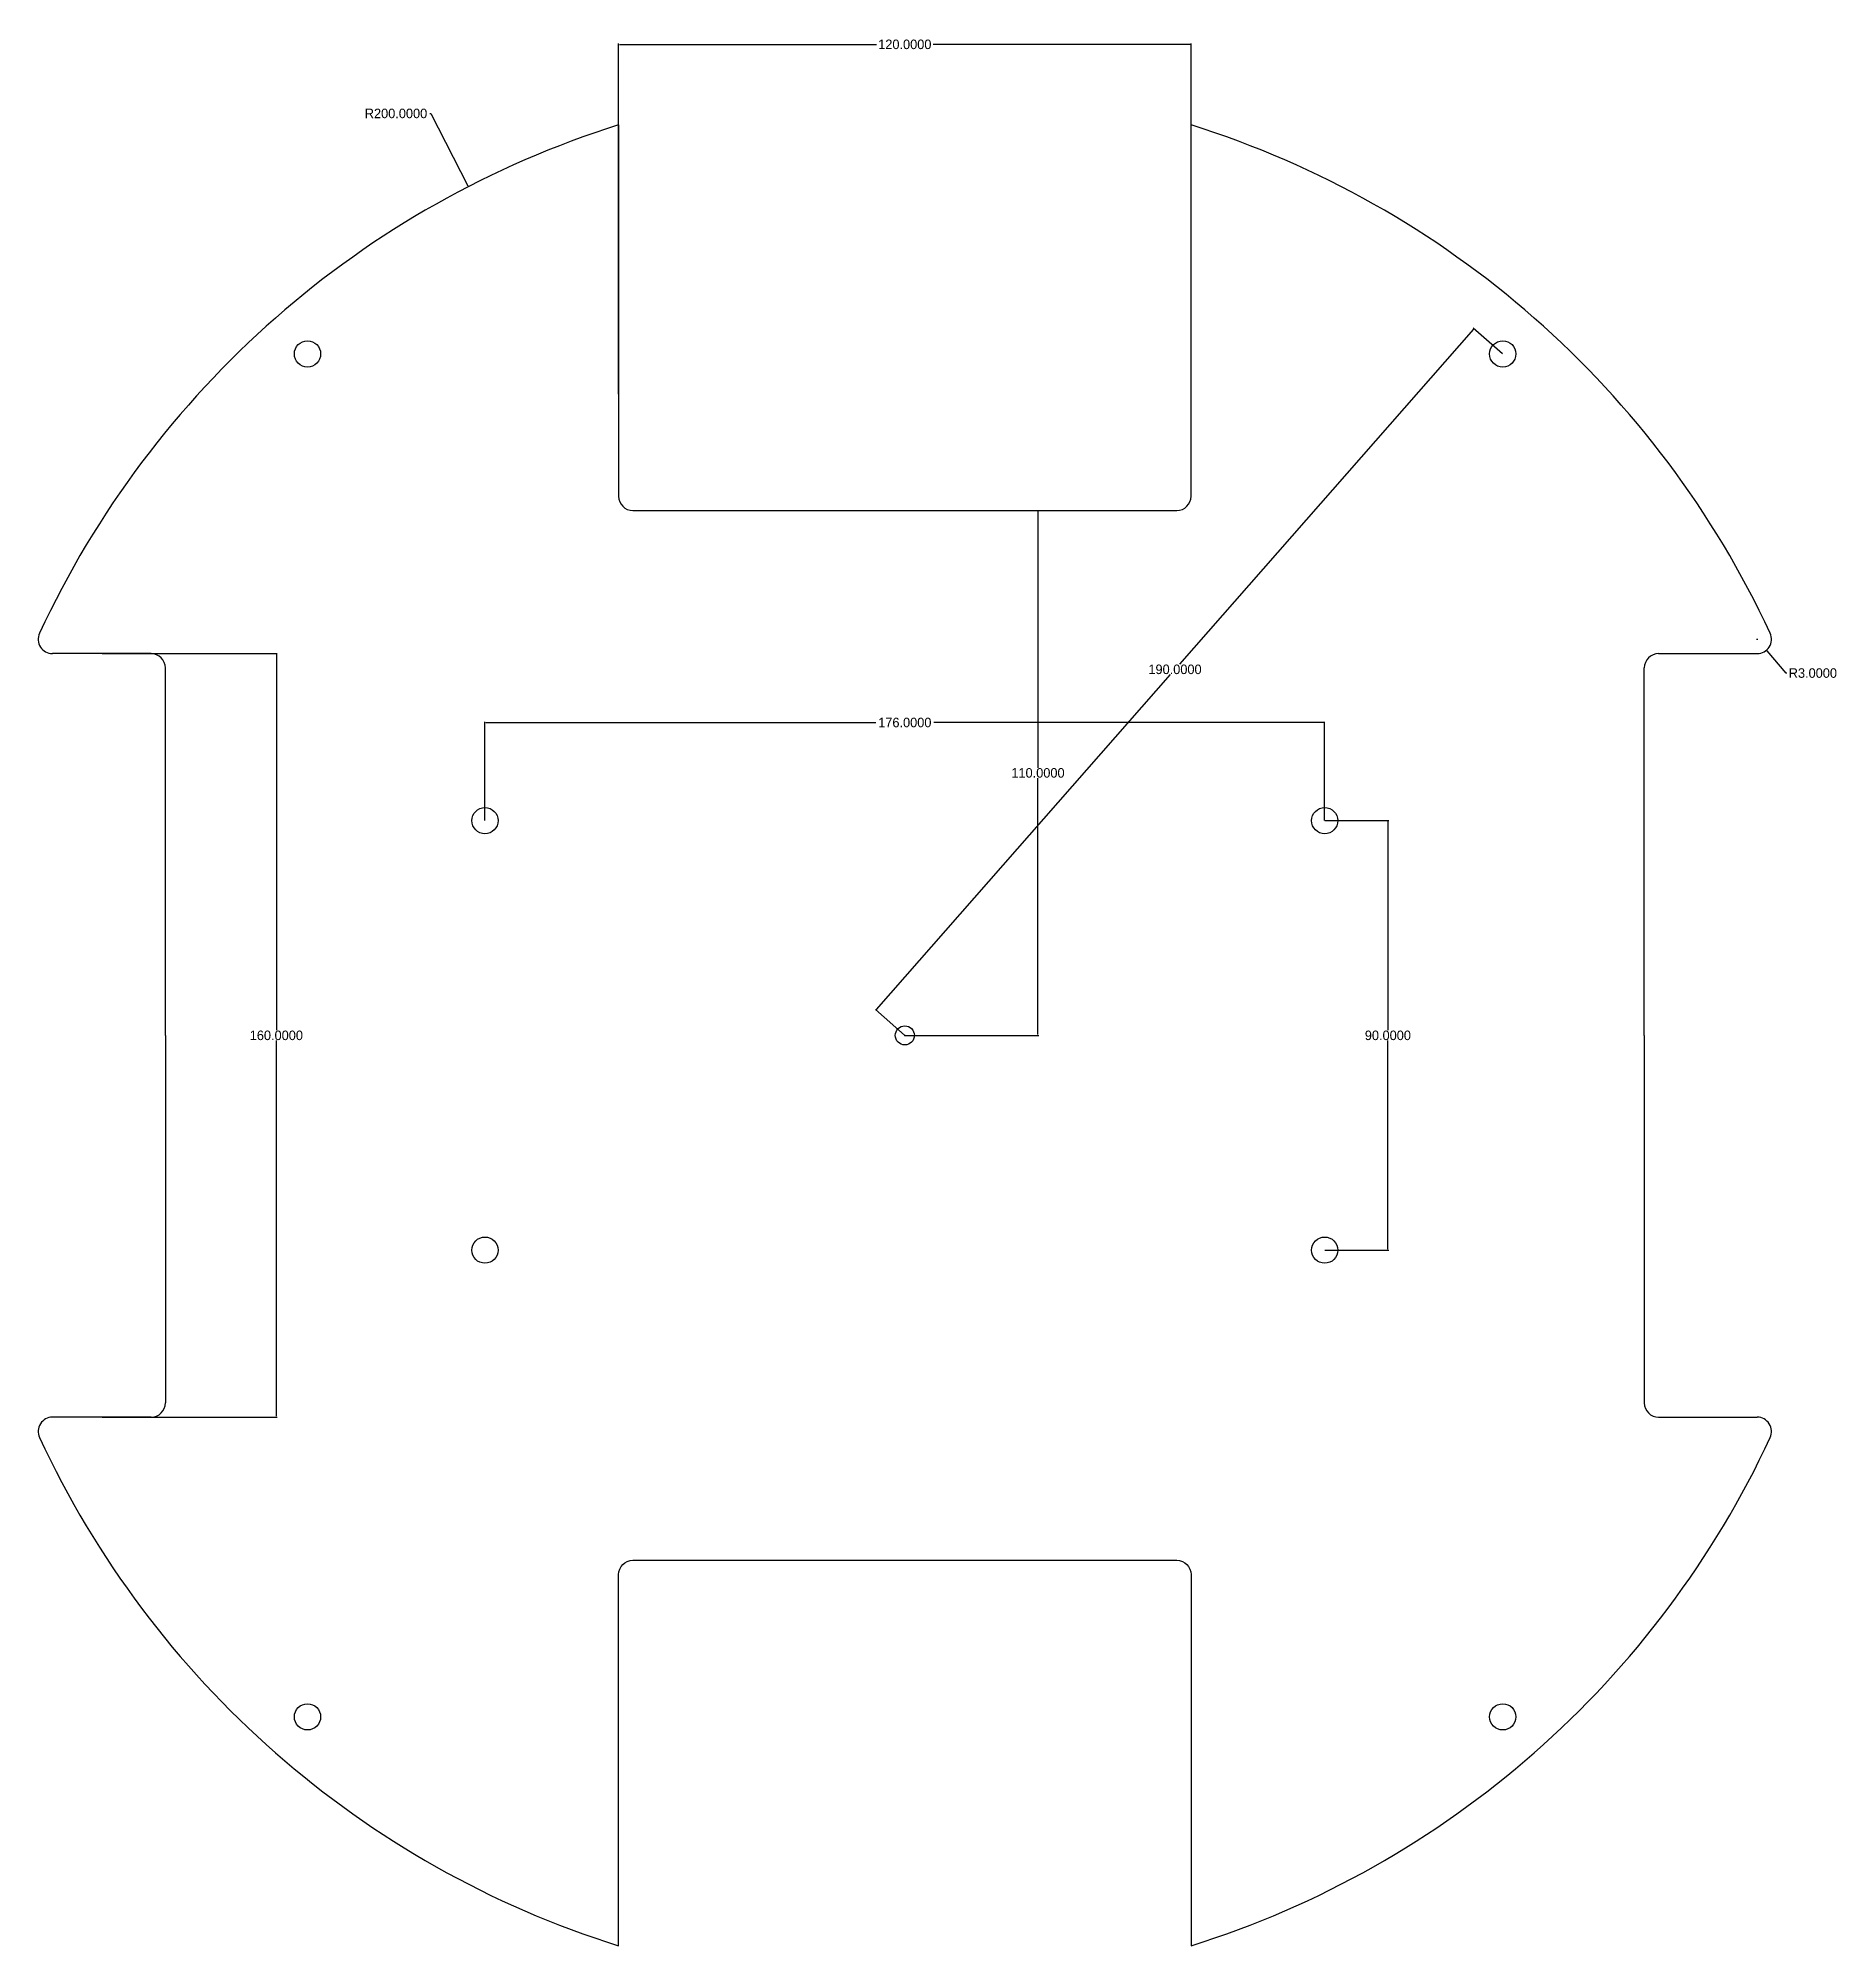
# Model space of a CAD drawing. Header units: inches. Extents: x 1113 to 1490, y -74 to 325.
import ezdxf

# ---------------------------------------------------------------- set-up
doc = ezdxf.new("R2010")
doc.units = ezdxf.units.IN
doc.header["$MEASUREMENT"] = 0
doc.dimstyles.get("Standard").update_dxf_attribs({"dimtxt": 2, "dimasz": 0.18, "dimexe": 0.18, "dimexo": 0.0625, "dimgap": 0.09, "dimtad": 0, "dimtih": 1, "dimtoh": 1, "dimdec": 4, "dimzin": 0, "dimdsep": 46, "dimtxsty": 'Standard', "dimcen": 0.09, "dimadec": 0, "dimazin": 0, "dimtfac": 1, "dimtdec": 4, "dimtofl": 0, "dimtmove": 0, "dimatfit": 3, "dimfxl": 1, "dimtolj": 1, "dimtzin": 0, "dimarcsym": 0})

# ---------------------------------------------------------------- blocks, each defined once
blk = doc.blocks.new('*D5')
at = {"color": 0, "lineweight": -2}
for p, q in [((1194.84, 309.64), (1195.02, 309.64)), ((1195.02, 309.64), (1202.83, 294.46)), ((1294.31, 116.45), (1294.49, 116.45)), ((1294.4, 116.36), (1294.4, 116.54))]:
    blk.add_line(p, q, dxfattribs=at)
at = {"color": 0}
blk.add_solid([(1202.86, 294.47), (1202.81, 294.45), (1202.92, 294.3)], dxfattribs=at)
at = {"layer": 'Defpoints', "color": 0}
for p in [(1202.92, 294.3), (1294.4, 116.45)]:
    blk.add_point(p, dxfattribs=at)
at = {"color": 0, "insert": (1187.75, 309.64), "char_height": 2, "attachment_point": 5}
blk.add_mtext('\\A1;R200.0000', dxfattribs=at)
blk = doc.blocks.new('*D6')
at = {"color": 0, "lineweight": -2}
for p, q in [((1234.4, 250.82), (1234.4, 324.3)), ((1234.58, 324.12), (1288.48, 324.12)), ((1354.22, 324.12), (1300.33, 324.12)), ((1354.4, 250.82), (1354.4, 324.3))]:
    blk.add_line(p, q, dxfattribs=at)
at = {"color": 0}
for points in [[(1234.58, 324.15), (1234.58, 324.09), (1234.4, 324.12)], [(1354.22, 324.15), (1354.22, 324.09), (1354.4, 324.12)]]:
    blk.add_solid(points, dxfattribs=at)
at = {"layer": 'Defpoints', "color": 0}
for p in [(1354.4, 324.12), (1234.4, 250.76), (1354.4, 250.76)]:
    blk.add_point(p, dxfattribs=at)
at = {"color": 0, "insert": (1294.4, 324.12), "char_height": 2, "attachment_point": 5}
blk.add_mtext('\\A1;120.0000', dxfattribs=at)
blk = doc.blocks.new('*D8')
at = {"color": 0, "lineweight": -2}
for p, q in [((1294.47, 226.45), (1322.49, 226.45)), ((1322.31, 226.27), (1322.31, 172.54)), ((1322.31, 116.63), (1322.31, 170.36)), ((1294.56, 116.45), (1322.49, 116.45))]:
    blk.add_line(p, q, dxfattribs=at)
at = {"color": 0}
for points in [[(1322.28, 226.27), (1322.34, 226.27), (1322.31, 226.45)], [(1322.28, 116.63), (1322.34, 116.63), (1322.31, 116.45)]]:
    blk.add_solid(points, dxfattribs=at)
at = {"layer": 'Defpoints', "color": 0}
for p in [(1294.4, 226.45), (1294.49, 116.45), (1322.31, 116.45)]:
    blk.add_point(p, dxfattribs=at)
at = {"color": 0, "insert": (1322.31, 171.45), "char_height": 2, "attachment_point": 5}
blk.add_mtext('\\A1;110.0000', dxfattribs=at)
blk = doc.blocks.new('*D9')
at = {"color": 0, "lineweight": -2}
for p, q in [((1206.4, 161.51), (1206.4, 182.19)), ((1206.58, 182.01), (1288.31, 182.01)), ((1382.22, 182.01), (1300.49, 182.01)), ((1382.4, 161.51), (1382.4, 182.19))]:
    blk.add_line(p, q, dxfattribs=at)
at = {"color": 0}
for points in [[(1206.58, 182.04), (1206.58, 181.98), (1206.4, 182.01)], [(1382.22, 182.04), (1382.22, 181.98), (1382.4, 182.01)]]:
    blk.add_solid(points, dxfattribs=at)
at = {"layer": 'Defpoints', "color": 0}
for p in [(1382.4, 182.01), (1206.4, 161.45), (1382.4, 161.45)]:
    blk.add_point(p, dxfattribs=at)
at = {"color": 0, "insert": (1294.4, 182.01), "char_height": 2, "attachment_point": 5}
blk.add_mtext('\\A1;176.0000', dxfattribs=at)
blk = doc.blocks.new('*D10')
at = {"color": 0, "lineweight": -2}
for p, q in [((1472.98, 199.45), (1473.16, 199.45)), ((1473.07, 199.36), (1473.07, 199.54)), ((1479.12, 192.37), (1475.13, 197.03)), ((1479.3, 192.37), (1479.12, 192.37))]:
    blk.add_line(p, q, dxfattribs=at)
at = {"color": 0}
blk.add_solid([(1475.16, 197.05), (1475.11, 197.01), (1475.02, 197.17)], dxfattribs=at)
at = {"layer": 'Defpoints', "color": 0}
for p in [(1473.07, 199.45), (1475.02, 197.17)]:
    blk.add_point(p, dxfattribs=at)
at = {"color": 0, "insert": (1484.73, 192.37), "char_height": 2, "attachment_point": 5}
blk.add_mtext('\\A1;R3.0000', dxfattribs=at)
blk = doc.blocks.new('*D11')
at = {"color": 0, "lineweight": -2}
for p, q in [((1382.47, 161.45), (1395.83, 161.45)), ((1395.65, 161.27), (1395.65, 117.54)), ((1395.65, 71.63), (1395.65, 115.36)), ((1382.47, 71.45), (1395.83, 71.45))]:
    blk.add_line(p, q, dxfattribs=at)
at = {"color": 0}
for points in [[(1395.62, 161.27), (1395.68, 161.27), (1395.65, 161.45)], [(1395.62, 71.63), (1395.68, 71.63), (1395.65, 71.45)]]:
    blk.add_solid(points, dxfattribs=at)
at = {"layer": 'Defpoints', "color": 0}
for p in [(1382.4, 161.45), (1382.4, 71.45), (1395.65, 71.45)]:
    blk.add_point(p, dxfattribs=at)
at = {"color": 0, "insert": (1395.65, 116.45), "char_height": 2, "attachment_point": 5}
blk.add_mtext('\\A1;90.0000', dxfattribs=at)
blk = doc.blocks.new('*D14')
at = {"color": 0, "lineweight": -2}
for p, q in [((1126.14, 196.45), (1162.85, 196.45)), ((1162.67, 196.27), (1162.67, 117.54)), ((1162.67, 36.63), (1162.67, 115.36)), ((1126.14, 36.45), (1162.85, 36.45))]:
    blk.add_line(p, q, dxfattribs=at)
at = {"color": 0}
for points in [[(1162.64, 196.27), (1162.7, 196.27), (1162.67, 196.45)], [(1162.64, 36.63), (1162.7, 36.63), (1162.67, 36.45)]]:
    blk.add_solid(points, dxfattribs=at)
at = {"layer": 'Defpoints', "color": 0}
for p in [(1126.07, 196.45), (1126.07, 36.45), (1162.67, 36.45)]:
    blk.add_point(p, dxfattribs=at)
at = {"color": 0, "insert": (1162.67, 116.45), "char_height": 2, "attachment_point": 5}
blk.add_mtext('\\A1;160.0000', dxfattribs=at)
blk = doc.blocks.new('*D15')
at = {"color": 0, "lineweight": -2}
for p, q in [((1413.57, 264.42), (1351.98, 194.24)), ((1419.68, 259.3), (1413.55, 264.68)), ((1288.48, 121.89), (1350.07, 192.06)), ((1294.36, 116.49), (1288.23, 121.87))]:
    blk.add_line(p, q, dxfattribs=at)
at = {"color": 0}
for points in [[(1413.55, 264.44), (1413.59, 264.4), (1413.69, 264.56)], [(1288.46, 121.91), (1288.51, 121.87), (1288.36, 121.75)]]:
    blk.add_solid(points, dxfattribs=at)
at = {"layer": 'Defpoints', "color": 0}
for p in [(1413.69, 264.56), (1419.73, 259.26), (1294.4, 116.45)]:
    blk.add_point(p, dxfattribs=at)
at = {"color": 0, "insert": (1351.03, 193.15), "char_height": 2, "attachment_point": 5}
blk.add_mtext('\\A1;190.0000', dxfattribs=at)

msp = doc.modelspace()

# ---------------------------------------------------------------- linework, layer by layer
for p, q in [((1136.40396, 196.45117), (1115.74227, 196.45117)), ((1452.40396, 196.45117), (1473.06565, 196.45117)), ((1139.40396, 116.45117), (1139.40396, 193.45117)), ((1449.40396, 116.45117), (1449.40396, 193.45117)), ((1139.40396, 116.45117), (1139.40396, 39.45117)), ((1449.40396, 116.45117), (1449.40396, 39.45117)), ((1136.40396, 36.45117), (1115.74227, 36.45117)), ((1452.40396, 36.45117), (1473.06565, 36.45117))]:
    msp.add_line(p, q)
for points in [[(1234.40396, 307.23901), (1234.40396, 229.45117, 0.414213562), (1237.40396, 226.45117), (1351.40396, 226.45117, 0.414213562), (1354.40396, 229.45117), (1354.40396, 307.23901)], [(1234.40396, -74.33667), (1234.40396, 3.45117, -0.414213562), (1237.40396, 6.45117), (1351.40396, 6.45117, -0.414213562), (1354.40396, 3.45117), (1354.40396, -74.33667)]]:
    msp.add_lwpolyline(points, format="xyb")
for centre, radius in [((1169.20382, 259.25736), 2.75), ((1419.7291, 259.25736), 2.75), ((1206.40396, 161.45117), 2.75), ((1382.40396, 161.45117), 2.75), ((1294.40396, 116.45117), 2), ((1206.40396, 71.45117), 2.75), ((1382.40396, 71.45117), 2.75), ((1169.20382, -26.35502), 2.75), ((1419.7291, -26.35502), 2.75)]:
    msp.add_circle(centre, radius)
for centre, radius, start, end in [((1294.40396, 116.45117), 200, 107.4576031, 155.0820601), ((1294.40396, 116.45117), 200, 24.9179399, 72.5423969), ((1115.74227, 199.45117), 3, 155.0820601, 270), ((1473.06565, 199.45117), 3, 270, 24.9179399), ((1136.40396, 193.45117), 3, 0, 90), ((1452.40396, 193.45117), 3, 90, 180), ((1115.74227, 33.45117), 3, 90, 204.9179399), ((1136.40396, 39.45117), 3, 270, 0), ((1452.40396, 39.45117), 3, 180, 270), ((1473.06565, 33.45117), 3, 335.0820601, 90), ((1294.40396, 116.45117), 200, 204.9179399, 252.5423969), ((1294.40396, 116.45117), 200, 287.4576031, 335.0820601)]:
    msp.add_arc(centre, radius, start, end)

# ---------------------------------------------------------------- dimensions: what is measured, and where the dimension line sits
for base, p1, p2, picture, middle in [((1354.40396, 324.11576), (1234.40396, 250.75944), (1354.40396, 250.75944), '*D6', (1294.40396, 324.11576)), ((1382.40396, 182.01291), (1206.40396, 161.45117), (1382.40396, 161.45117), '*D9', (1294.40396, 182.01291))]:
    dim = msp.add_linear_dim(base=base, p1=p1, p2=p2, dimstyle='Standard')
    dim.commit()
    dim.dimension.update_dxf_attribs({"geometry": picture, "text_midpoint": middle})
for center, mpoint, picture, middle in [((1294.40396, 116.45117), (1202.91517, 294.29886), '*D5', (1187.75131, 309.64396)), ((1473.06565, 199.45117), (1475.01555, 197.17128), '*D10', (1484.7268, 192.36818))]:
    dim = msp.add_radius_dim(center=center, mpoint=mpoint, dimstyle='Standard')
    dim.commit()
    dim.dimension.update_dxf_attribs({"geometry": picture, "text_midpoint": middle, "dimtype": 164})
dim = msp.add_aligned_dim(p1=(1294.40396, 116.45117), p2=(1419.7291, 259.25736), distance=8.03568, dimstyle='Standard')
dim.commit()
dim.dimension.update_dxf_attribs({"geometry": '*D15', "text_midpoint": (1351.02682, 193.15465)})
for base, p1, p2, picture, middle in [((1322.30523, 116.45117), (1294.40396, 226.45117), (1294.49396, 116.45117), '*D8', (1322.30523, 171.45117)), ((1162.67286, 36.45117), (1126.07311, 196.45117), (1126.07311, 36.45117), '*D14', (1162.67286, 116.45117)), ((1395.6541, 71.45117), (1382.40396, 161.45117), (1382.40396, 71.45117), '*D11', (1395.6541, 116.45117))]:
    dim = msp.add_linear_dim(base=base, p1=p1, p2=p2, angle=90, dimstyle='Standard')
    dim.commit()
    dim.dimension.update_dxf_attribs({"geometry": picture, "text_midpoint": middle})

doc.saveas('drawing.dxf')
